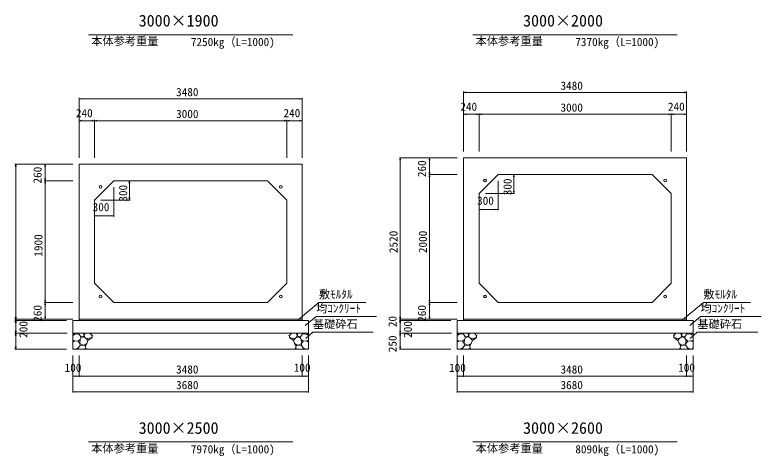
# Model space of a CAD drawing. Units: millimetres on the paper. Extents: x 0 to 841, y 0 to 594.
# Drawn here: x 405.8 to 638.7, y 298.9 to 436.7 of the extents above; entities that cross this region are included whole.
import ezdxf
from ezdxf.enums import TextEntityAlignment as Align

# ---------------------------------------------------------------- set-up
doc = ezdxf.new("R2010")
doc.units = ezdxf.units.MM
for name, color, linetype, lineweight in [('D-STR-DIM（寸法）', 7, 'Continuous', 18), ('D-STR-HTXT（旗揚げ）', 4, 'Continuous', 18), ('D-STR-STRn（構造物）', 5, 'Continuous', 18), ('D-STR（構造物外形線）', 1, 'Continuous', 18)]:
    doc.layers.add(name, color=color, linetype=linetype, lineweight=lineweight)
doc.layers.add('D-STR-TXT（文字）', color=7, linetype='Continuous')
doc.styles.add('ＭＳ ゴシック', font='')
doc.styles.get('ＭＳ ゴシック').set_extended_font_data('MS Gothic')

msp = doc.modelspace()

# ---------------------------------------------------------------- linework, layer by layer
at = {"layer": 'D-STR-DIM（寸法）'}
for p, q in [((545.873, 394.12), (545.873, 412.794)), ((545.873, 412.544), (546.623, 412.669)), ((545.873, 412.544), (545.973, 412.544)), ((546.623, 412.419), (545.873, 412.544)), ((615.373, 412.544), (545.973, 412.544)), ((614.723, 412.669), (615.473, 412.544)), ((615.473, 412.544), (614.723, 412.419)), ((615.473, 412.544), (615.373, 412.544)), ((615.473, 394.12), (615.473, 412.794)), ((425.873, 392.12), (425.873, 410.794)), ((425.873, 410.544), (426.623, 410.669)), ((425.873, 410.544), (425.973, 410.544)), ((426.623, 410.419), (425.873, 410.544)), ((495.373, 410.544), (425.973, 410.544)), ((494.723, 410.669), (495.473, 410.544)), ((495.473, 410.544), (494.723, 410.419)), ((495.473, 410.544), (495.373, 410.544)), ((495.473, 392.12), (495.473, 410.794)), ((545.873, 394.12), (545.873, 405.961)), ((545.873, 405.711), (546.623, 405.836)), ((545.873, 405.711), (545.973, 405.711)), ((546.623, 405.586), (545.873, 405.711)), ((545.973, 405.711), (550.573, 405.711)), ((549.923, 405.836), (550.673, 405.711)), ((550.673, 405.711), (549.923, 405.586)), ((550.673, 405.711), (550.573, 405.711)), ((550.673, 394.12), (550.673, 405.961)), ((550.673, 394.12), (550.673, 405.961)), ((550.673, 405.711), (551.423, 405.836)), ((550.673, 405.711), (550.773, 405.711)), ((551.423, 405.586), (550.673, 405.711)), ((550.773, 405.711), (610.573, 405.711)), ((609.923, 405.836), (610.673, 405.711)), ((610.673, 405.711), (609.923, 405.586)), ((610.673, 405.711), (610.573, 405.711)), ((610.673, 394.12), (610.673, 405.961)), ((610.673, 394.12), (610.673, 405.961)), ((610.673, 405.711), (611.423, 405.836)), ((610.673, 405.711), (610.773, 405.711)), ((611.423, 405.586), (610.673, 405.711)), ((610.773, 405.711), (615.373, 405.711)), ((614.723, 405.836), (615.473, 405.711)), ((615.473, 405.711), (614.723, 405.586)), ((615.473, 405.711), (615.373, 405.711)), ((615.473, 394.12), (615.473, 405.961)), ((425.873, 392.12), (425.873, 403.961)), ((425.873, 403.711), (426.623, 403.836)), ((425.873, 403.711), (425.973, 403.711)), ((426.623, 403.586), (425.873, 403.711)), ((425.973, 403.711), (430.573, 403.711)), ((429.923, 403.836), (430.673, 403.711)), ((430.673, 403.711), (429.923, 403.586)), ((430.673, 403.711), (430.573, 403.711)), ((430.673, 392.12), (430.673, 403.961)), ((430.673, 392.12), (430.673, 403.961)), ((430.673, 403.711), (431.423, 403.836)), ((430.673, 403.711), (430.773, 403.711)), ((431.423, 403.586), (430.673, 403.711)), ((430.773, 403.711), (490.573, 403.711)), ((489.923, 403.836), (490.673, 403.711)), ((490.673, 403.711), (489.923, 403.586)), ((490.673, 403.711), (490.573, 403.711)), ((490.673, 392.12), (490.673, 403.961)), ((490.673, 392.12), (490.673, 403.961)), ((490.673, 403.711), (491.423, 403.836)), ((490.673, 403.711), (490.773, 403.711)), ((491.423, 403.586), (490.673, 403.711)), ((490.773, 403.711), (495.373, 403.711)), ((494.723, 403.836), (495.473, 403.711)), ((495.473, 403.711), (494.723, 403.586)), ((495.473, 403.711), (495.373, 403.711)), ((495.473, 392.12), (495.473, 403.961)), ((543.873, 392.12), (525.806, 392.12)), ((525.931, 391.37), (526.056, 392.12)), ((526.056, 392.12), (526.056, 392.02)), ((526.056, 392.12), (526.181, 391.37)), ((526.056, 392.02), (526.056, 341.82)), ((543.873, 392.12), (534.979, 392.12)), ((535.104, 391.37), (535.229, 392.12)), ((535.229, 392.12), (535.229, 392.02)), ((535.229, 392.12), (535.354, 391.37)), ((535.229, 392.02), (535.229, 387.02)), ((423.873, 390.12), (405.806, 390.12)), ((405.931, 389.37), (406.056, 390.12)), ((406.056, 390.12), (406.056, 390.02)), ((406.056, 390.12), (406.181, 389.37)), ((406.056, 390.02), (406.056, 341.82)), ((423.873, 390.12), (414.979, 390.12)), ((415.104, 389.37), (415.229, 390.12)), ((415.229, 390.12), (415.229, 390.02)), ((415.229, 390.12), (415.354, 389.37)), ((415.229, 390.02), (415.229, 385.02)), ((543.873, 386.92), (534.979, 386.92)), ((543.873, 386.92), (534.979, 386.92)), ((535.229, 386.92), (535.104, 387.67)), ((535.104, 386.17), (535.229, 386.92)), ((535.354, 387.67), (535.229, 386.92)), ((535.229, 386.92), (535.229, 387.02)), ((535.229, 386.92), (535.229, 386.82)), ((535.229, 386.92), (535.354, 386.17)), ((535.229, 347.02), (535.229, 386.82)), ((558.673, 386.92), (561.778, 386.92)), ((561.403, 386.17), (561.528, 386.92)), ((561.528, 386.92), (561.528, 386.82)), ((561.528, 386.92), (561.653, 386.17)), ((561.528, 381.02), (561.528, 386.82)), ((423.873, 384.92), (414.979, 384.92)), ((423.873, 384.92), (414.979, 384.92)), ((415.229, 384.92), (415.104, 385.67)), ((415.104, 384.17), (415.229, 384.92)), ((415.354, 385.67), (415.229, 384.92)), ((415.229, 384.92), (415.229, 385.02)), ((415.229, 384.92), (415.229, 384.82)), ((415.229, 384.92), (415.354, 384.17)), ((415.229, 347.02), (415.229, 384.82)), ((438.673, 384.92), (441.778, 384.92)), ((441.403, 384.17), (441.528, 384.92)), ((441.528, 384.92), (441.528, 384.82)), ((441.528, 384.92), (441.653, 384.17)), ((441.528, 379.02), (441.528, 384.82)), ((556.673, 384.92), (556.673, 375.721)), ((436.673, 382.92), (436.673, 373.721)), ((441.528, 378.92), (441.403, 379.67)), ((441.653, 379.67), (441.528, 378.92)), ((552.673, 380.92), (561.778, 380.92)), ((561.528, 380.92), (561.403, 381.67)), ((561.653, 381.67), (561.528, 380.92)), ((561.528, 380.92), (561.528, 381.02)), ((432.673, 378.92), (441.778, 378.92)), ((441.528, 378.92), (441.528, 379.02)), ((550.673, 378.92), (550.673, 375.721)), ((430.673, 376.92), (430.673, 373.721)), ((550.673, 375.971), (551.423, 376.096)), ((550.673, 375.971), (550.773, 375.971)), ((551.423, 375.846), (550.673, 375.971)), ((556.573, 375.971), (550.773, 375.971)), ((555.923, 376.096), (556.673, 375.971)), ((556.673, 375.971), (555.923, 375.846)), ((556.673, 375.971), (556.573, 375.971)), ((430.673, 373.971), (431.423, 374.096)), ((430.673, 373.971), (430.773, 373.971)), ((431.423, 373.846), (430.673, 373.971)), ((436.573, 373.971), (430.773, 373.971)), ((435.923, 374.096), (436.673, 373.971)), ((436.673, 373.971), (435.923, 373.846)), ((436.673, 373.971), (436.573, 373.971)), ((415.229, 346.92), (415.104, 347.67)), ((415.354, 347.67), (415.229, 346.92)), ((535.229, 346.92), (535.104, 347.67)), ((535.354, 347.67), (535.229, 346.92)), ((423.873, 346.92), (414.979, 346.92)), ((423.873, 346.92), (414.979, 346.92)), ((415.104, 346.17), (415.229, 346.92)), ((415.229, 346.92), (415.229, 347.02)), ((415.229, 346.92), (415.229, 346.82)), ((415.229, 346.92), (415.354, 346.17)), ((415.229, 346.82), (415.229, 341.82)), ((543.873, 346.92), (534.979, 346.92)), ((543.873, 346.92), (534.979, 346.92)), ((535.104, 346.17), (535.229, 346.92)), ((535.229, 346.92), (535.229, 347.02)), ((535.229, 346.92), (535.229, 346.82)), ((535.229, 346.92), (535.354, 346.17)), ((535.229, 346.82), (535.229, 341.82)), ((406.056, 341.72), (405.931, 342.47)), ((406.181, 342.47), (406.056, 341.72)), ((415.229, 341.72), (415.104, 342.47)), ((415.354, 342.47), (415.229, 341.72)), ((526.056, 341.72), (525.931, 342.47)), ((526.181, 342.47), (526.056, 341.72)), ((535.229, 341.72), (535.104, 342.47)), ((535.354, 342.47), (535.229, 341.72)), ((423.873, 341.72), (405.806, 341.72)), ((423.873, 341.72), (405.806, 341.72)), ((421.873, 341.32), (405.806, 341.32)), ((421.873, 341.32), (405.806, 341.32)), ((406.056, 341.32), (405.931, 342.07)), ((405.931, 340.97), (406.056, 341.72)), ((405.931, 340.57), (406.056, 341.32)), ((406.181, 342.07), (406.056, 341.32)), ((406.056, 341.72), (406.056, 341.82)), ((406.056, 341.72), (406.056, 341.62)), ((406.056, 341.72), (406.181, 340.97)), ((406.056, 341.62), (406.056, 341.42)), ((406.056, 341.32), (406.056, 341.42)), ((406.056, 341.32), (406.056, 341.22)), ((406.056, 341.32), (406.181, 340.57)), ((406.056, 341.22), (406.056, 337.42)), ((423.873, 341.72), (414.979, 341.72)), ((415.229, 341.72), (415.229, 341.82)), ((543.873, 341.72), (525.806, 341.72)), ((543.873, 341.72), (525.806, 341.72)), ((541.873, 341.32), (525.806, 341.32)), ((541.873, 341.32), (525.806, 341.32)), ((526.056, 341.32), (525.931, 342.07)), ((525.931, 340.97), (526.056, 341.72)), ((525.931, 340.57), (526.056, 341.32)), ((526.181, 342.07), (526.056, 341.32)), ((526.056, 341.72), (526.056, 341.82)), ((526.056, 341.72), (526.056, 341.62)), ((526.056, 341.72), (526.181, 340.97)), ((526.056, 341.62), (526.056, 341.42)), ((526.056, 341.32), (526.056, 341.42)), ((526.056, 341.32), (526.056, 341.22)), ((526.056, 341.32), (526.181, 340.57)), ((526.056, 341.22), (526.056, 337.42)), ((543.873, 341.72), (534.979, 341.72)), ((535.229, 341.72), (535.229, 341.82)), ((406.056, 337.32), (405.931, 338.07)), ((406.181, 338.07), (406.056, 337.32)), ((526.056, 337.32), (525.931, 338.07)), ((526.181, 338.07), (526.056, 337.32)), ((421.873, 337.32), (405.806, 337.32)), ((422.074, 337.32), (405.806, 337.32)), ((405.931, 336.57), (406.056, 337.32)), ((406.056, 337.32), (406.056, 337.42)), ((406.056, 337.32), (406.056, 337.22)), ((406.056, 337.32), (406.181, 336.57)), ((406.056, 337.22), (406.056, 332.42)), ((541.873, 337.32), (525.806, 337.32)), ((542.074, 337.32), (525.806, 337.32)), ((525.931, 336.57), (526.056, 337.32)), ((526.056, 337.32), (526.056, 337.42)), ((526.056, 337.32), (526.056, 337.22)), ((526.056, 337.32), (526.181, 336.57)), ((526.056, 337.22), (526.056, 332.42)), ((406.056, 332.32), (405.931, 333.07)), ((406.181, 333.07), (406.056, 332.32)), ((526.056, 332.32), (525.931, 333.07)), ((526.181, 333.07), (526.056, 332.32)), ((421.873, 332.32), (405.806, 332.32)), ((406.056, 332.32), (406.056, 332.42)), ((541.873, 332.32), (525.806, 332.32)), ((526.056, 332.32), (526.056, 332.42)), ((423.873, 330.32), (423.873, 318.793)), ((423.873, 330.32), (423.873, 323.657)), ((425.873, 330.32), (425.873, 323.657)), ((425.873, 330.32), (425.873, 323.657)), ((495.473, 330.32), (495.473, 323.657)), ((495.473, 330.32), (495.473, 323.657)), ((497.473, 330.32), (497.473, 323.657)), ((497.473, 330.32), (497.473, 318.793)), ((543.873, 330.32), (543.873, 318.793)), ((543.873, 330.32), (543.873, 323.657)), ((545.873, 330.32), (545.873, 323.657)), ((545.873, 330.32), (545.873, 323.657)), ((615.473, 330.32), (615.473, 323.657)), ((615.473, 330.32), (615.473, 323.657)), ((617.473, 330.32), (617.473, 323.657)), ((617.473, 330.32), (617.473, 318.793)), ((423.873, 323.907), (424.623, 324.032)), ((423.873, 323.907), (423.973, 323.907)), ((424.623, 323.782), (423.873, 323.907)), ((423.973, 323.907), (425.773, 323.907)), ((425.123, 324.032), (425.873, 323.907)), ((425.873, 323.907), (425.123, 323.782)), ((425.873, 323.907), (425.773, 323.907)), ((425.873, 323.907), (426.623, 324.032)), ((425.873, 323.907), (425.973, 323.907)), ((426.623, 323.782), (425.873, 323.907)), ((425.973, 323.907), (495.373, 323.907)), ((494.723, 324.032), (495.473, 323.907)), ((495.473, 323.907), (494.723, 323.782)), ((495.473, 323.907), (495.373, 323.907)), ((495.473, 323.907), (496.223, 324.032)), ((495.473, 323.907), (495.573, 323.907)), ((496.223, 323.782), (495.473, 323.907)), ((495.573, 323.907), (497.373, 323.907)), ((496.723, 324.032), (497.473, 323.907)), ((497.473, 323.907), (496.723, 323.782)), ((497.473, 323.907), (497.373, 323.907)), ((543.873, 323.907), (544.623, 324.032)), ((543.873, 323.907), (543.973, 323.907)), ((544.623, 323.782), (543.873, 323.907)), ((543.973, 323.907), (545.773, 323.907)), ((545.123, 324.032), (545.873, 323.907)), ((545.873, 323.907), (545.123, 323.782)), ((545.873, 323.907), (545.773, 323.907)), ((545.873, 323.907), (546.623, 324.032)), ((545.873, 323.907), (545.973, 323.907)), ((546.623, 323.782), (545.873, 323.907)), ((545.973, 323.907), (615.373, 323.907)), ((614.723, 324.032), (615.473, 323.907)), ((615.473, 323.907), (614.723, 323.782)), ((615.473, 323.907), (615.373, 323.907)), ((615.473, 323.907), (616.223, 324.032)), ((615.473, 323.907), (615.573, 323.907)), ((616.223, 323.782), (615.473, 323.907)), ((615.573, 323.907), (617.373, 323.907)), ((616.723, 324.032), (617.473, 323.907)), ((617.473, 323.907), (616.723, 323.782)), ((617.473, 323.907), (617.373, 323.907)), ((423.873, 319.043), (424.623, 319.168)), ((496.723, 319.168), (497.473, 319.043)), ((543.873, 319.043), (544.623, 319.168)), ((616.723, 319.168), (617.473, 319.043)), ((423.873, 319.043), (423.973, 319.043)), ((424.623, 318.918), (423.873, 319.043)), ((423.973, 319.043), (497.373, 319.043)), ((497.473, 319.043), (496.723, 318.918)), ((497.473, 319.043), (497.373, 319.043)), ((543.873, 319.043), (543.973, 319.043)), ((544.623, 318.918), (543.873, 319.043)), ((543.973, 319.043), (617.373, 319.043)), ((617.473, 319.043), (616.723, 318.918)), ((617.473, 319.043), (617.373, 319.043))]:
    msp.add_line(p, q, dxfattribs=at)
at = {"layer": 'D-STR-HTXT（旗揚げ）'}
for p, q in [((428.781, 430.57), (492.565, 430.57)), ((548.781, 430.57), (612.565, 430.57)), ((494.229, 341.475), (500.707, 346.918)), ((515.368, 346.918), (500.707, 346.918)), ((614.229, 341.475), (620.707, 346.918)), ((635.368, 346.918), (620.707, 346.918)), ((496.446, 339.705), (499.794, 342.518)), ((518.72, 342.518), (499.794, 342.518)), ((616.446, 339.705), (619.794, 342.518)), ((638.72, 342.518), (619.794, 342.518)), ((496.565, 335.715), (498.819, 337.61)), ((517.683, 337.61), (498.819, 337.61)), ((616.565, 335.715), (618.819, 337.61)), ((637.683, 337.61), (618.819, 337.61)), ((428.781, 303.355), (492.565, 303.355)), ((548.781, 303.355), (612.565, 303.355))]:
    msp.add_line(p, q, dxfattribs=at)
at = {"layer": 'D-STR-STRn（構造物）'}
for p, q in [((423.873, 341.32), (497.473, 341.32)), ((423.873, 341.32), (423.873, 332.32)), ((425.873, 341.72), (425.873, 341.32)), ((495.473, 341.72), (495.473, 341.32)), ((497.473, 341.32), (497.473, 332.32)), ((543.873, 341.32), (617.473, 341.32)), ((543.873, 341.32), (543.873, 332.32)), ((545.873, 341.72), (545.873, 341.32)), ((615.473, 341.72), (615.473, 341.32)), ((617.473, 341.32), (617.473, 332.32)), ((423.873, 337.32), (497.473, 337.32)), ((424.405, 336.925), (423.873, 336.611)), ((424.405, 336.925), (424.074, 337.32)), ((424.99, 337.113), (424.405, 336.925)), ((424.99, 337.113), (425.182, 337.32)), ((425.799, 336.983), (424.99, 337.113)), ((425.799, 336.983), (425.78, 337.32)), ((426.286, 336.452), (425.799, 336.983)), ((426.139, 335.36), (426.375, 335.832)), ((426.375, 335.832), (426.286, 336.452)), ((427.059, 336.186), (426.286, 336.452)), ((426.375, 335.832), (427.059, 336.186)), ((427.461, 336.602), (427.059, 336.186)), ((427.059, 336.186), (427.886, 335.88)), ((427.234, 337.32), (427.461, 336.602)), ((427.461, 336.602), (427.741, 337.32)), ((427.461, 336.602), (427.618, 335.979)), ((427.886, 335.88), (428.192, 335.589)), ((428.039, 335.734), (428.6, 335.68)), ((428.192, 335.589), (428.606, 335.038)), ((428.6, 335.68), (429.882, 336.008)), ((428.606, 335.038), (429.882, 336.008)), ((429.236, 337.32), (429.882, 336.599)), ((429.882, 336.599), (430.101, 336.709)), ((429.882, 336.599), (429.882, 336.008)), ((429.882, 336.008), (429.907, 336.003)), ((491.464, 336.599), (491.246, 336.709)), ((491.464, 336.008), (491.439, 336.003)), ((492.111, 337.32), (491.464, 336.599)), ((491.464, 336.599), (491.464, 336.008)), ((492.746, 335.68), (491.464, 336.008)), ((492.741, 335.038), (491.464, 336.008)), ((493.154, 335.589), (492.741, 335.038)), ((493.307, 335.734), (492.746, 335.68)), ((493.46, 335.88), (493.154, 335.589)), ((494.287, 336.186), (493.46, 335.88)), ((493.885, 336.602), (493.605, 337.32)), ((493.885, 336.602), (493.729, 335.979)), ((494.112, 337.32), (493.885, 336.602)), ((493.885, 336.602), (494.287, 336.186)), ((494.287, 336.186), (495.06, 336.452)), ((494.972, 335.832), (494.287, 336.186)), ((494.972, 335.832), (495.06, 336.452)), ((495.207, 335.36), (494.972, 335.832)), ((495.06, 336.452), (495.548, 336.983)), ((495.548, 336.983), (495.566, 337.32)), ((495.548, 336.983), (496.356, 337.113)), ((496.356, 337.113), (496.165, 337.32)), ((496.356, 337.113), (496.941, 336.925)), ((496.941, 336.925), (497.273, 337.32)), ((496.941, 336.925), (497.473, 336.611)), ((543.873, 337.32), (617.473, 337.32)), ((544.405, 336.925), (543.873, 336.611)), ((544.405, 336.925), (544.074, 337.32)), ((544.99, 337.113), (544.405, 336.925)), ((544.99, 337.113), (545.182, 337.32)), ((545.799, 336.983), (544.99, 337.113)), ((545.799, 336.983), (545.78, 337.32)), ((546.286, 336.452), (545.799, 336.983)), ((546.139, 335.36), (546.375, 335.832)), ((546.375, 335.832), (546.286, 336.452)), ((547.059, 336.186), (546.286, 336.452)), ((546.375, 335.832), (547.059, 336.186)), ((547.461, 336.602), (547.059, 336.186)), ((547.059, 336.186), (547.886, 335.88)), ((547.234, 337.32), (547.461, 336.602)), ((547.461, 336.602), (547.741, 337.32)), ((547.461, 336.602), (547.618, 335.979)), ((547.886, 335.88), (548.192, 335.589)), ((548.039, 335.734), (548.6, 335.68)), ((548.192, 335.589), (548.606, 335.038)), ((548.6, 335.68), (549.882, 336.008)), ((548.606, 335.038), (549.882, 336.008)), ((549.236, 337.32), (549.882, 336.599)), ((549.882, 336.599), (550.101, 336.709)), ((549.882, 336.599), (549.882, 336.008)), ((549.882, 336.008), (549.907, 336.003)), ((611.464, 336.599), (611.246, 336.709)), ((611.464, 336.008), (611.439, 336.003)), ((612.111, 337.32), (611.464, 336.599)), ((611.464, 336.599), (611.464, 336.008)), ((612.746, 335.68), (611.464, 336.008)), ((612.741, 335.038), (611.464, 336.008)), ((613.154, 335.589), (612.741, 335.038)), ((613.307, 335.734), (612.746, 335.68)), ((613.46, 335.88), (613.154, 335.589)), ((614.287, 336.186), (613.46, 335.88)), ((613.885, 336.602), (613.605, 337.32)), ((613.885, 336.602), (613.729, 335.979)), ((614.112, 337.32), (613.885, 336.602)), ((613.885, 336.602), (614.287, 336.186)), ((614.287, 336.186), (615.06, 336.452)), ((614.972, 335.832), (614.287, 336.186)), ((614.972, 335.832), (615.06, 336.452)), ((615.207, 335.36), (614.972, 335.832)), ((615.06, 336.452), (615.548, 336.983)), ((615.548, 336.983), (615.566, 337.32)), ((615.548, 336.983), (616.356, 337.113)), ((616.356, 337.113), (616.165, 337.32)), ((616.356, 337.113), (616.941, 336.925)), ((616.941, 336.925), (617.273, 337.32)), ((616.941, 336.925), (617.473, 336.611)), ((424.521, 334.91), (423.873, 335.183)), ((423.873, 334.542), (424.521, 334.91)), ((424.521, 334.91), (425.54, 334.893)), ((425.54, 334.893), (426.139, 335.36)), ((426.069, 334.16), (425.54, 334.893)), ((425.582, 332.786), (426.132, 333.483)), ((426.069, 334.16), (426.139, 335.36)), ((426.132, 333.483), (426.069, 334.16)), ((426.069, 334.16), (427.062, 333.622)), ((427.062, 333.622), (426.132, 333.483)), ((427.481, 333.59), (427.062, 333.622)), ((428.242, 334.067), (427.481, 333.59)), ((427.481, 333.59), (427.798, 333.266)), ((427.798, 333.266), (428.242, 334.067)), ((427.916, 332.696), (427.798, 333.266)), ((428.606, 335.038), (428.242, 334.067)), ((492.741, 335.038), (493.104, 334.067)), ((493.549, 333.266), (493.104, 334.067)), ((493.104, 334.067), (493.865, 333.59)), ((493.43, 332.696), (493.549, 333.266)), ((493.865, 333.59), (493.549, 333.266)), ((493.865, 333.59), (494.285, 333.622)), ((495.278, 334.16), (494.285, 333.622)), ((494.285, 333.622), (495.214, 333.483)), ((495.278, 334.16), (495.207, 335.36)), ((495.807, 334.893), (495.207, 335.36)), ((495.214, 333.483), (495.278, 334.16)), ((495.764, 332.786), (495.214, 333.483)), ((495.278, 334.16), (495.807, 334.893)), ((496.825, 334.91), (495.807, 334.893)), ((496.825, 334.91), (497.473, 335.183)), ((497.473, 334.542), (496.825, 334.91)), ((544.521, 334.91), (543.873, 335.183)), ((543.873, 334.542), (544.521, 334.91)), ((544.521, 334.91), (545.54, 334.893)), ((545.54, 334.893), (546.139, 335.36)), ((546.069, 334.16), (545.54, 334.893)), ((545.582, 332.786), (546.132, 333.483)), ((546.069, 334.16), (546.139, 335.36)), ((546.132, 333.483), (546.069, 334.16)), ((546.069, 334.16), (547.062, 333.622)), ((547.062, 333.622), (546.132, 333.483)), ((547.481, 333.59), (547.062, 333.622)), ((548.242, 334.067), (547.481, 333.59)), ((547.481, 333.59), (547.798, 333.266)), ((547.798, 333.266), (548.242, 334.067)), ((547.916, 332.696), (547.798, 333.266)), ((548.606, 335.038), (548.242, 334.067)), ((612.741, 335.038), (613.104, 334.067)), ((613.549, 333.266), (613.104, 334.067)), ((613.104, 334.067), (613.865, 333.59)), ((613.43, 332.696), (613.549, 333.266)), ((613.865, 333.59), (613.549, 333.266)), ((613.865, 333.59), (614.285, 333.622)), ((615.278, 334.16), (614.285, 333.622)), ((614.285, 333.622), (615.214, 333.483)), ((615.278, 334.16), (615.207, 335.36)), ((615.807, 334.893), (615.207, 335.36)), ((615.214, 333.483), (615.278, 334.16)), ((615.764, 332.786), (615.214, 333.483)), ((615.278, 334.16), (615.807, 334.893)), ((616.825, 334.91), (615.807, 334.893)), ((616.825, 334.91), (617.473, 335.183)), ((617.473, 334.542), (616.825, 334.91)), ((424.087, 332.32), (423.873, 332.765)), ((423.873, 332.32), (497.473, 332.32)), ((424.9, 332.412), (424.521, 332.32)), ((424.9, 332.412), (425.582, 332.786)), ((425.528, 332.435), (424.9, 332.412)), ((425.791, 332.32), (425.528, 332.435)), ((425.582, 332.786), (425.595, 332.437)), ((427.54, 332.32), (427.916, 332.696)), ((427.916, 332.696), (428.111, 332.515)), ((493.43, 332.696), (493.235, 332.515)), ((493.807, 332.32), (493.43, 332.696)), ((495.556, 332.32), (495.818, 332.435)), ((495.764, 332.786), (495.751, 332.437)), ((496.447, 332.412), (495.764, 332.786)), ((495.818, 332.435), (496.447, 332.412)), ((496.447, 332.412), (496.826, 332.32)), ((497.26, 332.32), (497.473, 332.765)), ((544.087, 332.32), (543.873, 332.765)), ((543.873, 332.32), (617.473, 332.32)), ((544.9, 332.412), (544.521, 332.32)), ((544.9, 332.412), (545.582, 332.786)), ((545.528, 332.435), (544.9, 332.412)), ((545.791, 332.32), (545.528, 332.435)), ((545.582, 332.786), (545.595, 332.437)), ((547.54, 332.32), (547.916, 332.696)), ((547.916, 332.696), (548.111, 332.515)), ((613.43, 332.696), (613.235, 332.515)), ((613.807, 332.32), (613.43, 332.696)), ((615.556, 332.32), (615.818, 332.435)), ((615.764, 332.786), (615.751, 332.437)), ((616.447, 332.412), (615.764, 332.786)), ((615.818, 332.435), (616.447, 332.412)), ((616.447, 332.412), (616.826, 332.32)), ((617.26, 332.32), (617.473, 332.765))]:
    msp.add_line(p, q, dxfattribs=at)
at = {"layer": 'D-STR（構造物外形線）'}
for p, q in [((545.873, 392.12), (615.473, 392.12)), ((545.873, 341.72), (545.873, 392.12)), ((615.473, 392.12), (615.473, 341.72)), ((425.873, 390.12), (495.473, 390.12)), ((425.873, 341.72), (425.873, 390.12)), ((495.473, 390.12), (495.473, 341.72)), ((550.673, 380.92), (556.673, 386.92)), ((556.673, 386.92), (604.673, 386.92)), ((604.673, 386.92), (610.673, 380.92)), ((430.673, 378.92), (436.673, 384.92)), ((436.673, 384.92), (484.673, 384.92)), ((484.673, 384.92), (490.673, 378.92)), ((550.673, 352.92), (550.673, 380.92)), ((610.673, 380.92), (610.673, 352.92)), ((430.673, 352.92), (430.673, 378.92)), ((490.673, 378.92), (490.673, 352.92)), ((436.673, 346.92), (430.673, 352.92)), ((490.673, 352.92), (484.673, 346.92)), ((556.673, 346.92), (550.673, 352.92)), ((610.673, 352.92), (604.673, 346.92)), ((484.673, 346.92), (436.673, 346.92)), ((604.673, 346.92), (556.673, 346.92)), ((495.473, 341.72), (425.873, 341.72)), ((615.473, 341.72), (545.873, 341.72))]:
    msp.add_line(p, q, dxfattribs=at)
for centre in [(552.542, 385.051), (608.805, 385.051), (432.542, 383.051), (488.805, 383.051), (432.542, 348.789), (488.805, 348.789), (552.542, 348.789), (608.805, 348.789)]:
    msp.add_circle(centre, 0.44, dxfattribs=at)

# ---------------------------------------------------------------- texts
at = {"layer": 'D-STR-DIM（寸法）', "style": 'ＭＳ ゴシック'}
for s, p in [('3480', (576.116, 412.594)), ('3480', (456.116, 410.594)), ('240', (544.844, 406.036)), ('3000', (576.116, 405.761)), ('240', (609.644, 406.036)), ('240', (424.844, 404.036)), ('3000', (456.116, 403.761)), ('240', (489.644, 404.036)), ('300', (550.068, 376.666)), ('300', (430.068, 374.666)), ('100', (421.321, 324.482)), ('3480', (456.116, 323.957)), ('100', (492.85, 324.524)), ('100', (541.321, 324.482)), ('3480', (576.116, 323.957)), ('100', (612.85, 324.524)), ('3680', (456.116, 319.093)), ('3680', (576.116, 319.093))]:
    msp.add_text(s, height=2.566, dxfattribs=at).set_placement(p, align=Align.BOTTOM_LEFT)
for s, p in [('260', (414.904, 384.091)), ('260', (534.904, 386.091)), ('300', (561.62, 380.418)), ('300', (441.62, 378.418)), ('1900', (415.179, 361.238)), ('2520', (526.006, 362.354)), ('2000', (535.179, 362.354)), ('260', (414.904, 340.891)), ('260', (534.904, 340.891)), ('20', (525.731, 339.228)), ('200', (410.493, 335.891)), ('200', (530.493, 335.891)), ('250', (525.731, 331.391))]:
    msp.add_text(s, height=2.566, rotation=90, dxfattribs=at).set_placement(p, align=Align.BOTTOM_LEFT)
at = {"layer": 'D-STR-TXT（文字）', "style": 'ＭＳ ゴシック'}
for s, height, p in [('3000×1900', 3.666, (444.43, 432.019)), ('3000×2000', 3.666, (564.43, 432.019)), ('本体参考重量', 2.566, (429.612, 426.503)), ('7250kg（L=1000)', 2.566, (460.732, 426.239)), ('本体参考重量', 2.566, (549.612, 426.503)), ('7370kg（L=1000)', 2.566, (580.732, 426.239)), ('敷ﾓﾙﾀﾙ', 2.566, (500.707, 347.418)), ('敷ﾓﾙﾀﾙ', 2.566, (620.707, 347.418)), ('均ｺﾝｸﾘｰﾄ', 2.566, (499.794, 343.018)), ('均ｺﾝｸﾘｰﾄ', 2.566, (619.794, 343.018)), ('基礎砕石', 2.566, (498.819, 338.11)), ('基礎砕石', 2.566, (618.819, 338.11)), ('3000×2500', 3.666, (444.43, 304.804)), ('3000×2600', 3.666, (564.43, 304.804)), ('本体参考重量', 2.566, (429.612, 299.288)), ('7970kg（L=1000)', 2.566, (460.732, 299.025)), ('本体参考重量', 2.566, (549.612, 299.288)), ('8090kg（L=1000)', 2.566, (580.732, 299.025))]:
    msp.add_text(s, height=height, dxfattribs=at).set_placement(p, align=Align.BOTTOM_LEFT)

doc.saveas('drawing.dxf')
